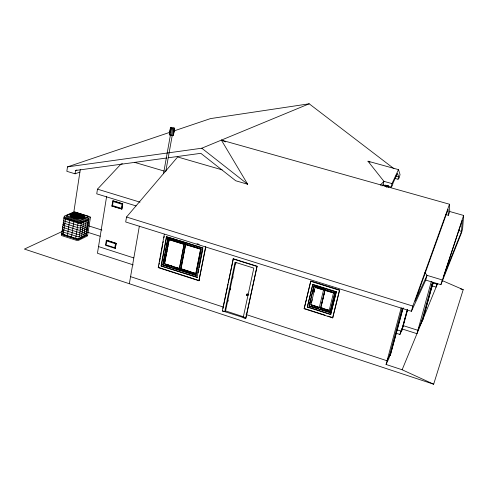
<?xml version="1.0" encoding="UTF-8"?>
<svg xmlns="http://www.w3.org/2000/svg" width="488" height="488" viewBox="0 0 488 488"><rect width="100%" height="100%" fill="white"/><g stroke="black" fill="none" stroke-linecap="round" stroke-linejoin="round"><path stroke-width="0.73" d="M461.514 231.593L462.264 220.216L443.799 275.927L461.514 231.593L458.281 230.19M168.372 157.764L200.818 153.317L235.741 180.767L247.678 184.251L221.381 140.111L449.497 204.234L449.729 211.511L463.6 215.44L462.612 228.854L461.508 232.788L440.871 284.681L425.743 280.1L411.427 311.301L125.697 221.979L126.532 217.02L177.656 156.984L222.168 169.867M170.025 132.254L67.49 166.878L66.832 171.312L75.073 173.807L79.892 172.087M61.744 233.715L64.203 217.215A1.83 0.604 7.4 0 0 64.831 218.112L78.91 222.577A1.83 0.61 7.6 0 0 81.398 222.65L88.895 219.161L86.333 235.472L78.836 239.211A1.818 0.64 7.3 0 1 76.36 239.163L62.366 234.655A1.818 0.634 7 0 1 61.762 233.709L63.001 233.13M63.141 234.905L65.612 218.362M66.398 215.623L66.276 216.446L80.258 220.893L88.358 217.197L88.487 216.379L74.707 212.024L66.398 215.623L80.386 220.064L88.487 216.379M75.073 173.807L75.573 170.477L76.951 169.995M67.277 236.235L69.772 219.679M73.761 212.518L80.294 169.446M71.425 237.571L73.944 221.003M75.579 238.913L78.129 222.333M80.258 220.893L80.386 220.064M78.824 239.218L81.386 222.656M81.246 238.01L83.808 221.528M83.643 236.814L86.199 220.411M62.342 233.862A1.244 0.433 7 0 0 62.763 234.521L76.61 238.98A1.25 0.439 7.3 0 0 78.336 239.016L85.796 235.301L88.352 218.99L88.895 219.161M86.01 235.637L88.572 219.307M87.559 235.686L90.457 217.264M122.427 163.767L120.975 164.078L97.478 189.161L96.74 193.834L136.067 205.912M106.61 196.554L97.441 253.284L133.242 264.892M115.296 248.416L105.469 245.324L106.372 240.218L116.144 243.341L115.223 248.459L116.144 243.341M111.904 206.015L112.832 200.775L122.75 203.825L121.878 209.041L111.904 206.015L121.878 209.041M121.805 209.077L122.75 203.825M129.344 283.729L139.361 226.127M169.489 133.919L170.55 127.99M169.69 134.468L170.751 128.527L170.361 128.216L169.299 134.145L169.69 134.468A2.196 0.506 10.5 0 0 170.715 135.451A2.196 0.506 10.5 0 0 173.502 135.396M163.498 173.722L170.44 134.871M165.719 171.721L172.258 135.261M205.796 246.989L198.927 280.759L158.234 267.619L164.322 234.277M158.789 265.954L158.234 267.619M159.058 264.472L159.332 262.989M159.6 261.507L160.278 257.804M160.546 256.328L161.223 252.625M161.491 251.143L162.711 244.482M162.98 243L163.248 241.517M163.925 237.815L164.2 236.332M161.046 265.978L197.237 277.349L161.046 265.978L166.408 236.747L177.583 239.992M161.327 265.789L166.683 236.582M162.73 264.966L167.933 238.016L185.391 243.488L180.286 270.334L162.73 264.966L196.267 275.75L201.538 248.807L167.659 238.187M163.01 264.777L167.933 238.016M163.565 263.105L164.657 257.164M164.932 255.675L165.2 254.187M165.889 250.478L166.158 248.99M166.432 247.501L168.073 238.589M179.584 268.546L164.419 263.953L169.184 239.449M165.243 260.818L165.511 259.341M166.194 255.657L166.463 254.187M166.737 252.711L167.006 251.241M167.689 247.556L167.957 246.08M168.641 242.396L168.909 240.919M179.316 268.736L184.08 244.25L169.043 239.535L164.56 263.856L179.45 268.644L184.08 244.25M180.286 270.334L181.048 268.742L185.684 244.366L185.422 244.543L200.849 249.124M180.786 268.931L195.81 273.756L200.592 249.301M195.81 273.756L200.721 249.209M196.981 277.55L202.752 248.13L166.408 236.747M198.104 272.945L198.823 269.266M199.11 267.796L202.715 249.423M198.927 280.759L205.692 246.422M222.308 310.886L233.288 258.762L257.078 266.216L245.854 318.335L243.164 317.749L253.809 268.119L235.027 262.215L224.748 311.686L222.308 310.886L245.238 318.127M223.01 308.44L228.073 283.967M228.378 282.485L233.288 258.762M224.748 311.686L225.578 310.911L235.692 262.288M227.884 301.639L228.189 300.169M230.336 289.866L230.641 288.396M232.782 278.093L233.093 276.623M235.692 264.118L236.003 262.642M247.001 295.063L246.855 295.264M245.635 318.56L257.078 266.216M304.152 308.739L310.783 281.027L339.593 290.043L332.67 317.895L304.152 308.739L310.612 281.747M307.312 307.086L312.79 284.358L336.342 291.745L330.663 314.565L307.312 307.086L312.79 284.358M309.075 306.031L330.162 312.204L329.827 312.668L309.075 306.031L313.973 285.815L325.221 289.079L324.916 290.336L333.505 292.898L325.002 290.226L320.805 307.733L329.248 310.429M309.258 305.805L313.973 285.815M309.788 304.097L310.832 299.656M312.228 293.739L313.278 289.299M313.625 287.822L313.973 286.34M312.936 291.83L313.461 289.61M310.838 304.976L315.065 287.371L323.526 290.031L319.243 307.66L311.021 304.75M311.533 302.566L312.222 299.65M313.949 292.367L314.632 289.451M320.244 309.319L325.051 289.293M320.421 309.093L320.89 307.617M321.415 305.433L323.514 296.68M323.861 295.222L324.916 290.336M320.72 307.849L329.162 310.545L333.505 292.898M329.827 312.668L335.043 292.159L333.822 297.174M330.339 311.49L333.475 298.607M330.663 314.565L336.342 291.745M332.67 317.895L339.593 290.043M382 185.959L383.037 184.842L383.916 181.335L367.976 161.211L398.489 169.623L400.038 174.545L399.184 177.894L397.995 179.255L394.56 178.297M385.044 186.538L385.41 185.08M385.483 186.66L385.849 185.202M386.661 186.825L387.033 185.361M386.88 186.886L387.246 185.422M386.868 187.374L387.24 185.898M387.917 186.874L388.289 185.397M388.381 187.319L388.741 185.879M383.037 184.842L391.089 187.105L391.98 183.592L398.489 169.623M397.995 179.255L398.635 176.723L397.537 173.362L393.053 183.012L392.389 185.629L391.089 187.105M442.049 280.502L463.216 289.671L433.655 384.202L402.142 369.764L386.069 364.475L401.215 307.757M402.161 308.202L389.528 355.447L390.186 355.66L403.192 307.843M390.186 355.66L402.832 308.41M396.341 333.322L399.916 334.463L400.837 331.035M397.256 329.894L401.453 331.23L407.364 309.294M401.453 331.23L407.395 309.831M399.916 334.463L402.417 329.052L407.443 310.392M411.427 311.301L412.836 306.086L449.497 204.234M425.743 280.1L427.03 275.36L424.834 272.438M431.331 281.436L416.972 333.682L402.417 329.052M432.466 282.162L421.845 320.732L422.437 320.921L433.167 282.393M421.29 323.184L422.193 319.89L422.785 320.079M431.691 286.243L432.258 284.193M431.721 286.419L432.283 284.37M422.437 320.921L433.063 282.345M431.16 288.463L433.375 282.308M430.087 291.507L433.393 282.528M440.871 284.681L463.6 215.44M445.538 214.5L448.38 215.312L449.729 211.511M437.73 283.644L437.462 284.303L433.252 283.028M422.193 319.89L417.905 330.297L403.326 325.673L401.85 328.857M437.205 283.485L436.113 287.103L432.441 285.986M402.142 369.764L437.449 283.857M386.069 364.475L389.034 358.046L390.01 354.398L387.057 360.772L246.019 314.51M323.611 289.927L315.15 287.267M83.302 216.672L82.527 217.544L80.404 217.996M81.191 217.117L81.758 216.483L81.197 215.714L79.66 215.013L75.433 214.494L73.865 214.818L73.273 215.446L73.816 216.227L75.365 216.934M385.752 186.569L386.795 185.434M74.396 214.988L73.895 215.525L74.359 216.184L77.494 217.178M380.298 185.153L383.916 181.335L391.98 183.592M247.581 295.588L248.166 294.996L247.916 294.209L247.141 293.959L246.556 294.551L246.8 295.338L247.636 295.533M179.627 269.565L173.069 267.735M106.372 240.218L116.071 243.378M86.419 234.911L78.928 238.638A1.824 0.64 7.3 0 1 76.451 238.589L62.452 234.081A1.818 0.634 7 0 1 61.848 233.142M86.754 232.776L79.263 236.473A1.824 0.634 7.4 0 1 76.781 236.424L62.775 231.922A1.824 0.628 7.1 0 1 62.165 230.983L63.452 230.385M87.09 230.641L79.599 234.307A1.824 0.634 7.4 0 1 77.116 234.252L63.098 229.75A1.824 0.622 7.1 0 1 62.488 228.823M87.425 228.5L79.934 232.129A1.824 0.628 7.5 0 1 77.452 232.075L63.422 227.585A1.824 0.622 7.2 0 1 62.812 226.658M87.761 226.359L80.27 229.958A1.824 0.622 7.5 0 1 77.787 229.897L63.745 225.407A1.824 0.616 7.2 0 1 63.135 224.486L64.422 223.907M88.102 224.212L80.605 227.78A1.83 0.622 7.5 0 1 78.123 227.713L64.068 223.236A1.83 0.616 7.3 0 1 63.458 222.314M88.438 222.058L80.941 225.596A1.83 0.616 7.6 0 1 78.458 225.529L64.392 221.052A1.83 0.61 7.3 0 1 63.782 220.143M88.773 219.905L81.282 223.412A1.83 0.61 7.6 0 1 78.794 223.339L64.715 218.874A1.83 0.604 7.3 0 1 64.105 217.965M80.892 222.461L83.607 221.198M62.665 231.263L24.4 249.081L433.655 384.202M112.832 200.775L122.677 203.862M67.49 166.878L201.782 148.218L309.178 103.798L393.883 168.61M173.636 131.04L210.468 118.602L309.178 103.798M80.715 218.215L83.064 217.715L83.924 216.751L83.07 215.58C79.715 213.823 75.67 213.238 71.998 214.226L71.096 215.184L71.913 216.355M80.868 218.325L83.332 217.8L84.229 216.788L83.338 215.562L80.898 214.452M81.026 218.435L83.601 217.886L84.54 216.825L83.601 215.544C79.928 213.622 75.494 212.975 71.462 214.055L70.467 215.104L71.37 216.391L73.932 217.575L77.47 218.325L81.014 218.435M81.179 218.545L83.869 217.971L84.851 216.861L83.869 215.525C80.032 213.518 75.402 212.841 71.199 213.976L70.156 215.068L71.096 216.416M81.185 217.123L77.507 217.386L75.378 216.934M80.563 218.106L82.795 217.63L83.613 216.715L82.801 215.598M79.172 217.123L80.831 216.373L79.19 215.22M75.115 214.281L73.328 214.647L72.651 215.373L73.273 216.263L75.048 217.075L77.488 217.593L81.722 217.294L82.374 216.562L81.734 215.678M74.396 214.982L77.531 214.769L79.331 215.147M75.573 170.477L166.865 157.972M80.398 217.996L74.585 217.294L72.468 216.324L71.718 215.263L72.529 214.397L77.549 214.055L82.527 215.617L83.302 216.672M80.55 218.106L74.426 217.361L72.2 216.343L71.407 215.226L72.261 214.311C75.756 213.366 79.599 213.927 82.795 215.598M80.703 218.215L74.267 217.434L71.925 216.361M80.862 218.325L74.109 217.508M77.513 216.867L79.843 216.702L80.209 216.294L78.879 215.361L76.195 215.031L74.829 215.641L75.176 216.129M77.513 216.971L80.111 216.782L80.52 216.336L79.032 215.287M77.507 217.178L80.648 216.953L81.136 216.41L80.66 215.751M80.886 214.452L74.213 213.634L71.73 214.141L70.784 215.147L71.644 216.373L74.097 217.502M77.555 214.36L81.722 215.672M79.489 215.08L75.585 214.598L74.133 214.897L73.584 215.489L74.091 216.208M79.178 215.214L75.89 214.818L74.207 215.562L75.841 216.721L77.501 217.075M79.019 215.287L76.043 214.921L74.518 215.598L75.994 216.648L77.501 216.971M77.501 216.867L75.183 216.135M75.536 216.867L79.471 217.343L80.916 217.038L81.447 216.446L79.501 215.08M77.47 218.429L73.792 217.648L71.108 216.416M73.627 217.721L77.47 218.532L81.325 218.654L84.137 218.051L85.156 216.898L84.137 215.507C80.136 213.415 75.317 212.713 70.931 213.89L69.845 215.031L70.821 216.434M395.89 175.961L398.635 176.723M385.904 185.83L386.344 185.952M134.42 162.309L164.31 171.111M442.195 279.935L427.03 275.36L415.081 301.23L448.118 209.267L448.38 215.312M460.3 288.786L463.216 289.671M432.106 284.846L432.636 285.004M97.478 189.161L140.007 202.154M126.532 217.02L412.836 306.086M197.012 243.707L199.177 244.384M310.6 281.234L339.435 290.256M179.035 240.45L203.008 247.953M233.05 258.945L256.865 266.411M199.995 248.984L185.55 244.457L180.914 268.833L195.938 273.658M312.607 284.571L336.177 291.964M168.909 239.62L183.946 244.335M313.79 286.029L334.713 292.599M65.227 217.99L79.16 222.406A1.257 0.421 7.6 0 0 80.404 222.565M88.285 225.761L101.907 230.08M401.258 330.132L401.874 330.327M87.279 232.154L100.156 236.259M321.592 307.843L323.703 308.52M326.515 309.416L328.625 310.094M311.716 304.976L318.719 307.208M310.929 304.86L319.335 307.55M321.366 309.111L330.327 311.978M311.515 306.244L318.432 308.453M85.796 235.301L86.333 235.472M307.495 306.861L330.834 314.333M181.048 268.742L191.058 271.956M193.205 272.646L196.066 273.561M304.335 308.507L324.996 315.144M327.845 316.059L332.834 317.657M165.408 263.996L173.203 266.497M176.04 267.406L178.169 268.089M181.072 270.029L195.584 274.695M165.383 265.265L170.275 266.838M180.554 270.139L196.072 275.128M247.087 294.014L247.861 294.264L248.105 295.051M98.527 246.574L133.7 257.908M159.228 267.662L199.183 280.557M170.965 135.2L170.434 134.926M130.577 276.647L223.181 307.019M225.578 310.911L243.951 316.95M221.381 140.111L225.596 141.892M79.349 215.147L80.654 215.745M74.103 216.208L75.524 216.861M367.976 161.211L370.008 162.144M73.011 216.288L77.482 217.697L80.087 217.782L81.99 217.374L82.686 216.599L82.002 215.659L80.123 214.799L74.975 214.171L73.066 214.561L72.34 215.336L73.005 216.282M70.833 216.434L73.615 217.715M201.782 148.218L247.678 184.251M174.545 128.728L173.478 134.651M246.611 294.496L246.861 295.283M87.322 235.344A1.781 0.622 7.6 0 1 87.328 235.972L78.666 240.303A1.818 0.64 7.3 0 1 76.195 240.255L62.202 235.747A1.818 0.634 7 0 1 61.598 234.801M106.707 240.981L106.061 244.921L114.808 247.733L115.473 243.78L106.707 240.981M113.173 201.544L112.508 205.594L121.39 208.339L122.067 204.283L113.173 201.544M171.617 128.844L170.556 134.786L171.66 135.023L172.721 129.082L171.617 128.844M173.777 129.18L172.709 135.115L173.423 135.036L174.49 129.1L173.777 129.18M245.226 294.362L245.226 294.362M82.997 216.635L82.258 217.459L80.252 217.886L77.494 217.8L74.743 217.221L72.742 216.306L72.029 215.299L72.791 214.482L77.543 214.153L82.258 215.635L82.991 216.629M82.069 216.526L81.459 217.203L79.788 217.556L77.501 217.489L75.219 217.007L73.56 216.245L72.962 215.415L73.597 214.732L77.537 214.464L81.453 215.69L82.063 216.519M90.225 217.532L81.569 221.546A1.83 0.61 7.7 0 1 79.08 221.473L64.995 217.007A1.83 0.604 7.4 0 1 64.379 216.105L73.31 212.213A1.793 0.58 7.6 0 1 75.744 212.298L89.56 216.641A1.793 0.592 7.9 0 1 90.225 217.532M171.245 128.1A2.202 0.494 10.5 0 0 174.759 128.411A2.202 0.494 10.5 0 0 171.861 127.356A2.202 0.494 10.5 0 0 171.245 128.1"/></g></svg>
